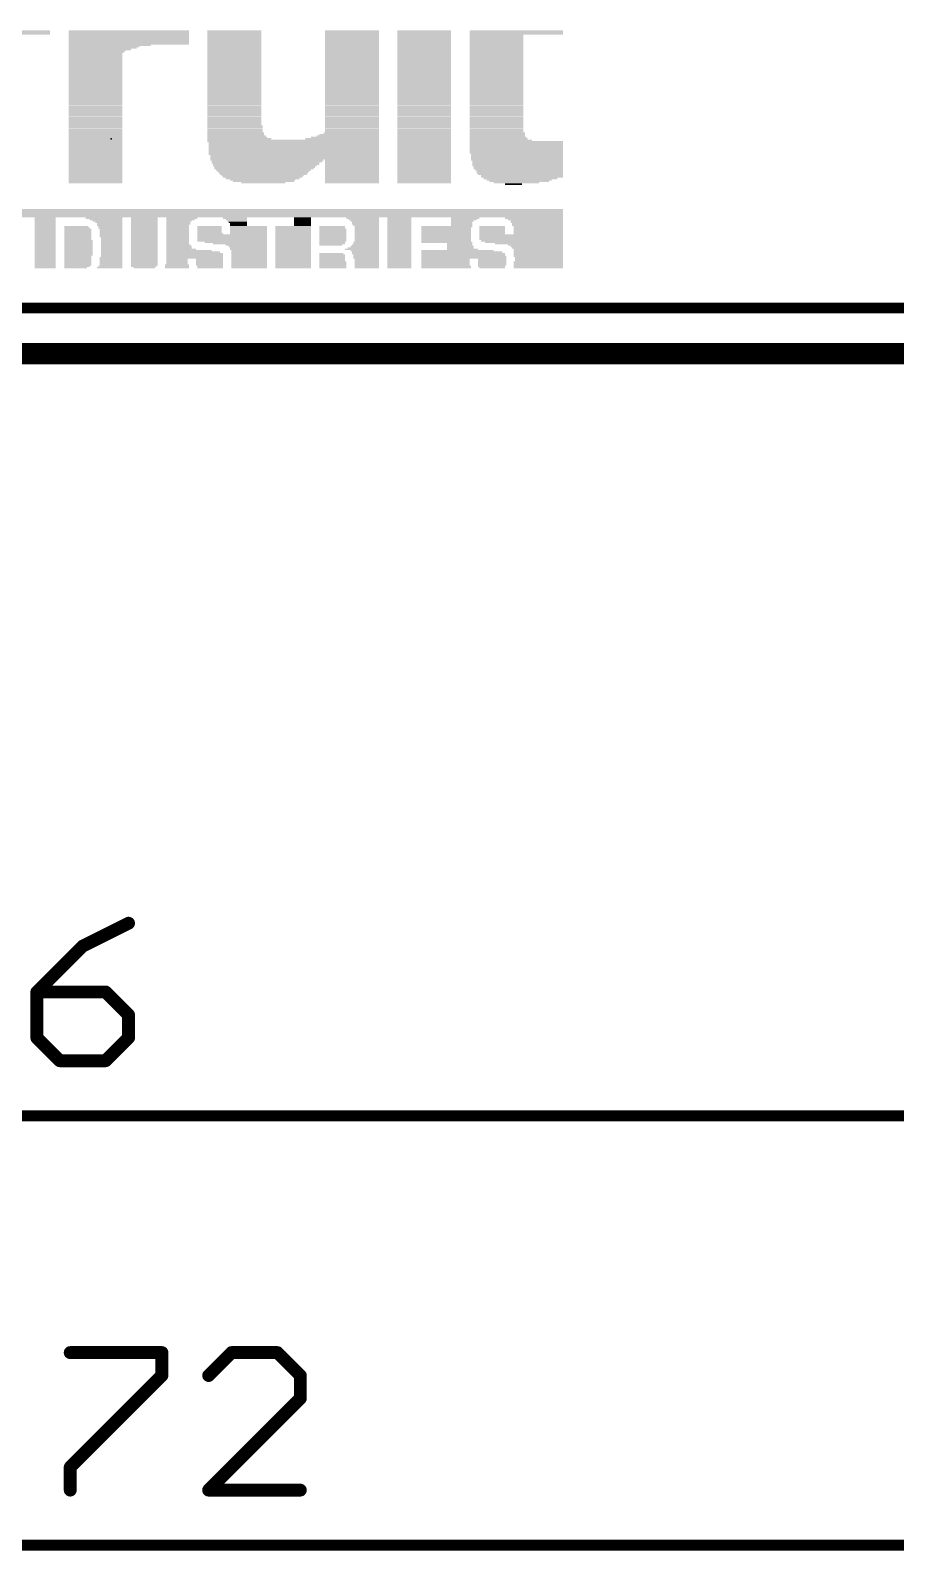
# Model space of a CAD drawing. Extents: x -7.9 to 68.7, y -16.1 to 75.4.
# Drawn here: x 27.37 to 37.6, y -14.16 to 3.82 of the extents above; entities that cross this region are included whole.
import ezdxf

# ---------------------------------------------------------------- set-up
doc = ezdxf.new("R2010")
doc.units = 0
for name, color, linetype in [('16', 132, 'CONTINUOUS'), ('20', 53, 'CONTINUOUS'), ('21', 40, 'CONTINUOUS'), ('22', 6, 'CONTINUOUS'), ('24', 53, 'CONTINUOUS'), ('47', 253, 'CONTINUOUS')]:
    doc.layers.add(name, color=color, linetype=linetype)

# ---------------------------------------------------------------- blocks, each defined once
blk = doc.blocks.new('RECT')
blk.add_solid([(-0.5, -0.5), (0.5, -0.5), (-0.5, 0.5), (0.5, 0.5)])

msp = doc.modelspace()

# ---------------------------------------------------------------- linework, layer by layer
at = {"layer": '16', "const_width": 0.254}
msp.add_lwpolyline([(-0.127, 0), (56.515, 0)], dxfattribs=at)
at = {"layer": '20'}
msp.add_line((53.515, 0.024), (3.015, 0.024), dxfattribs=at)
at = {"layer": '22', "const_width": 0.127}
msp.add_lwpolyline([(7.021, 0.54), (49.621, 0.54)], dxfattribs=at)
at = {"layer": '24'}
msp.add_point((28.321, 2.54), dxfattribs=at)
at = {"layer": '47'}
for points, const_width in [([(29.972, 0), (68.625, 0)], 0.13), ([(28.5284, -6.7393), (27.9861, -7.0105)], 0.1524), ([(27.9861, -7.0105), (27.4437, -7.5528)], 0.1524), ([(27.4437, -7.5528), (27.4437, -8.0951)], 0.1524), ([(28.2572, -7.5528), (27.4437, -7.5528)], 0.1524), ([(28.5284, -7.824), (28.2572, -7.5528)], 0.1524), ([(28.5284, -8.0951), (28.5284, -7.824)], 0.1524), ([(27.4437, -8.0951), (27.7149, -8.3663)], 0.1524), ([(28.2572, -8.3663), (28.5284, -8.0951)], 0.1524), ([(27.7149, -8.3663), (28.2572, -8.3663)], 0.1524), ([(0.065, -9.017), (49.592, -9.017)], 0.13), ([(27.8386, -11.8193), (28.9233, -11.8193)], 0.1524), ([(28.9233, -11.8193), (28.9233, -12.0905)], 0.1524), ([(29.7469, -11.8193), (29.4757, -12.0905)], 0.1524), ([(30.2892, -11.8193), (29.7469, -11.8193)], 0.1524), ([(30.5604, -12.0905), (30.2892, -11.8193)], 0.1524), ([(28.9233, -12.0905), (27.8386, -13.1751)], 0.1524), ([(30.5604, -12.3616), (30.5604, -12.0905)], 0.1524), ([(29.4757, -13.4463), (30.5604, -12.3616)], 0.1524), ([(27.8386, -13.1751), (27.8386, -13.4463)], 0.1524), ([(30.5604, -13.4463), (29.4757, -13.4463)], 0.1524), ([(0.065, -14.097), (53.656, -14.097)], 0.13)]:
    msp.add_lwpolyline(points, dxfattribs=dict(at, const_width=const_width))
for points, const_width in [([(29.972, 0.0325, 1), (29.972, -0.0325)], 0.065), ([(28.5454, -6.7734, 1), (28.5114, -6.7052)], 0.0762), ([(27.969, -6.9764, 1), (28.0031, -7.0446)], 0.0762), ([(28.013, -7.0374, 1), (27.9591, -6.9835)], 0.0762), ([(27.4818, -7.5528, 1), (27.4056, -7.5528)], 0.0762), ([(27.4437, -7.5147, 1), (27.4437, -7.5909)], 0.0762), ([(27.4168, -7.5259, 1), (27.4707, -7.5797)], 0.0762), ([(28.2842, -7.5259, 1), (28.2303, -7.5797)], 0.0762), ([(28.2572, -7.5909, 1), (28.2572, -7.5147)], 0.0762), ([(28.5665, -7.824, 1), (28.4903, -7.824)], 0.0762), ([(28.5015, -7.8509, 1), (28.5553, -7.797)], 0.0762), ([(27.4707, -8.0682, 1), (27.4168, -8.1221)], 0.0762), ([(27.4056, -8.0951, 1), (27.4818, -8.0951)], 0.0762), ([(28.4903, -8.0951, 1), (28.5665, -8.0951)], 0.0762), ([(28.5553, -8.1221, 1), (28.5015, -8.0682)], 0.0762), ([(27.7149, -8.3282, 1), (27.7149, -8.4044)], 0.0762), ([(27.688, -8.3932, 1), (27.7419, -8.3394)], 0.0762), ([(28.2303, -8.3394, 1), (28.2842, -8.3932)], 0.0762), ([(28.2572, -8.4044, 1), (28.2572, -8.3282)], 0.0762), ([(27.8386, -11.7812, 1), (27.8386, -11.8574)], 0.0762), ([(28.9614, -11.8193, 1), (28.8852, -11.8193)], 0.0762), ([(28.9233, -11.8574, 1), (28.9233, -11.7812)], 0.0762), ([(29.7469, -11.7812, 1), (29.7469, -11.8574)], 0.0762), ([(29.7739, -11.8463, 1), (29.72, -11.7924)], 0.0762), ([(30.3162, -11.7924, 1), (30.2623, -11.8463)], 0.0762), ([(30.2892, -11.8574, 1), (30.2892, -11.7812)], 0.0762), ([(28.9502, -12.1174, 1), (28.8963, -12.0635)], 0.0762), ([(29.4488, -12.0635, 1), (29.5027, -12.1174)], 0.0762), ([(30.5985, -12.0905, 1), (30.5223, -12.0905)], 0.0762), ([(30.5335, -12.1174, 1), (30.5873, -12.0635)], 0.0762), ([(28.8852, -12.0905, 1), (28.9614, -12.0905)], 0.0762), ([(30.5223, -12.3616, 1), (30.5985, -12.3616)], 0.0762), ([(30.5873, -12.3886, 1), (30.5335, -12.3347)], 0.0762), ([(27.8116, -13.1482, 1), (27.8655, -13.2021)], 0.0762), ([(27.8767, -13.1751, 1), (27.8005, -13.1751)], 0.0762), ([(27.8005, -13.4463, 1), (27.8767, -13.4463)], 0.0762), ([(29.4757, -13.4082, 1), (29.4757, -13.4844)], 0.0762), ([(29.4488, -13.4194, 1), (29.5027, -13.4732)], 0.0762), ([(30.5604, -13.4844, 1), (30.5604, -13.4082)], 0.0762)]:
    msp.add_lwpolyline(points, format="xyb", dxfattribs=dict(at, const_width=const_width))

# ---------------------------------------------------------------- block references
at = {"layer": '21'}
for p, xscale, yscale in [((27.0556, 3.8156), 1.0897, 0.0168), ((27.0556, 3.7988), 1.0897, 0.0168), ((27.0556, 3.7821), 1.0897, 0.0167), ((28.5308, 3.8156), 1.425, 0.0168), ((28.5308, 3.7988), 1.425, 0.0168), ((28.5308, 3.7821), 1.425, 0.0167), ((29.7797, 3.8156), 0.637, 0.0168), ((29.7797, 3.7988), 0.637, 0.0168), ((29.7797, 3.7821), 0.637, 0.0167), ((31.1712, 3.8156), 0.6371, 0.0168), ((31.1712, 3.7988), 0.6371, 0.0168), ((31.1712, 3.7821), 0.6371, 0.0167), ((32.0261, 3.8156), 0.637, 0.0168), ((32.0261, 3.7988), 0.637, 0.0168), ((32.0261, 3.7821), 0.637, 0.0167), ((33.1157, 3.8156), 1.1065, 0.0168), ((33.1157, 3.7988), 1.1065, 0.0168), ((33.1157, 3.7821), 1.1065, 0.0167), ((28.5308, 3.7653), 1.425, 0.0168), ((28.5308, 3.7486), 1.425, 0.0167), ((28.5308, 3.7318), 1.425, 0.0168), ((28.5308, 3.715), 1.425, 0.0168), ((28.5308, 3.6983), 1.425, 0.0167), ((28.5308, 3.6815), 1.425, 0.0168), ((28.5308, 3.6647), 1.425, 0.0168), ((28.2374, 3.6312), 0.8382, 0.0168), ((28.3045, 3.648), 0.9723, 0.0167), ((28.2207, 3.6144), 0.8047, 0.0168), ((28.1872, 3.5977), 0.7377, 0.0167), ((29.7797, 3.7653), 0.637, 0.0168), ((29.7797, 3.7486), 0.637, 0.0167), ((29.7797, 3.7318), 0.637, 0.0168), ((29.7797, 3.715), 0.637, 0.0168), ((29.7797, 3.6983), 0.637, 0.0167), ((29.7797, 3.6815), 0.637, 0.0168), ((29.7797, 3.6647), 0.637, 0.0168), ((29.7797, 3.648), 0.637, 0.0167), ((29.7797, 3.6312), 0.637, 0.0168), ((29.7797, 3.6144), 0.637, 0.0168), ((29.7797, 3.5977), 0.637, 0.0167), ((31.1712, 3.7653), 0.6371, 0.0168), ((31.1712, 3.7486), 0.6371, 0.0167), ((31.1712, 3.7318), 0.6371, 0.0168), ((31.1712, 3.715), 0.6371, 0.0168), ((31.1712, 3.6983), 0.6371, 0.0167), ((31.1712, 3.6815), 0.6371, 0.0168), ((31.1712, 3.6647), 0.6371, 0.0168), ((31.1712, 3.648), 0.6371, 0.0167), ((31.1712, 3.6312), 0.6371, 0.0168), ((31.1712, 3.6144), 0.6371, 0.0168), ((31.1712, 3.5977), 0.6371, 0.0167), ((32.0261, 3.7653), 0.637, 0.0168), ((32.0261, 3.7486), 0.637, 0.0167), ((32.0261, 3.7318), 0.637, 0.0168), ((32.0261, 3.715), 0.637, 0.0168), ((32.0261, 3.6983), 0.637, 0.0167), ((32.0261, 3.6815), 0.637, 0.0168), ((32.0261, 3.6647), 0.637, 0.0168), ((32.0261, 3.648), 0.637, 0.0167), ((32.0261, 3.6312), 0.637, 0.0168), ((32.0261, 3.6144), 0.637, 0.0168), ((32.0261, 3.5977), 0.637, 0.0167), ((32.8811, 3.7653), 0.6371, 0.0168), ((32.8811, 3.7486), 0.6371, 0.0167), ((32.8811, 3.7318), 0.6371, 0.0168), ((32.8811, 3.715), 0.6371, 0.0168), ((32.8811, 3.6983), 0.6371, 0.0167), ((32.8811, 3.6815), 0.6371, 0.0168), ((32.8811, 3.6647), 0.6371, 0.0168), ((32.8811, 3.648), 0.6371, 0.0167), ((32.8811, 3.6312), 0.6371, 0.0168), ((32.8811, 3.6144), 0.6371, 0.0168), ((32.8811, 3.5977), 0.6371, 0.0167), ((28.1536, 3.5809), 0.6706, 0.0168), ((28.1452, 3.5641), 0.6538, 0.0168), ((28.1369, 3.5474), 0.6371, 0.0167), ((28.1369, 3.5306), 0.6371, 0.0168), ((28.1369, 3.5139), 0.6371, 0.0167), ((28.1369, 3.4971), 0.6371, 0.0168), ((28.1369, 3.4803), 0.6371, 0.0168), ((28.1369, 3.4636), 0.6371, 0.0167), ((28.1369, 3.4468), 0.6371, 0.0168), ((28.1369, 3.43), 0.6371, 0.0168), ((28.1369, 3.4133), 0.6371, 0.0167), ((29.7797, 3.5809), 0.637, 0.0168), ((29.7797, 3.5641), 0.637, 0.0168), ((29.7797, 3.5474), 0.637, 0.0167), ((29.7797, 3.5306), 0.637, 0.0168), ((29.7797, 3.5139), 0.637, 0.0167), ((29.7797, 3.4971), 0.637, 0.0168), ((29.7797, 3.4803), 0.637, 0.0168), ((29.7797, 3.4636), 0.637, 0.0167), ((29.7797, 3.4468), 0.637, 0.0168), ((29.7797, 3.43), 0.637, 0.0168), ((29.7797, 3.4133), 0.637, 0.0167), ((31.1712, 3.5809), 0.6371, 0.0168), ((31.1712, 3.5641), 0.6371, 0.0168), ((31.1712, 3.5474), 0.6371, 0.0167), ((31.1712, 3.5306), 0.6371, 0.0168), ((31.1712, 3.5139), 0.6371, 0.0167), ((31.1712, 3.4971), 0.6371, 0.0168), ((31.1712, 3.4803), 0.6371, 0.0168), ((31.1712, 3.4636), 0.6371, 0.0167), ((31.1712, 3.4468), 0.6371, 0.0168), ((31.1712, 3.43), 0.6371, 0.0168), ((31.1712, 3.4133), 0.6371, 0.0167), ((32.0261, 3.5809), 0.637, 0.0168), ((32.0261, 3.5641), 0.637, 0.0168), ((32.0261, 3.5474), 0.637, 0.0167), ((32.0261, 3.5306), 0.637, 0.0168), ((32.0261, 3.5139), 0.637, 0.0167), ((32.0261, 3.4971), 0.637, 0.0168), ((32.0261, 3.4803), 0.637, 0.0168), ((32.0261, 3.4636), 0.637, 0.0167), ((32.0261, 3.4468), 0.637, 0.0168), ((32.0261, 3.43), 0.637, 0.0168), ((32.0261, 3.4133), 0.637, 0.0167), ((32.8811, 3.5809), 0.6371, 0.0168), ((32.8811, 3.5641), 0.6371, 0.0168), ((32.8811, 3.5474), 0.6371, 0.0167), ((32.8811, 3.5306), 0.6371, 0.0168), ((32.8811, 3.5139), 0.6371, 0.0167), ((32.8811, 3.4971), 0.6371, 0.0168), ((32.8811, 3.4803), 0.6371, 0.0168), ((32.8811, 3.4636), 0.6371, 0.0167), ((32.8811, 3.4468), 0.6371, 0.0168), ((32.8811, 3.43), 0.6371, 0.0168), ((32.8811, 3.4133), 0.6371, 0.0167), ((28.1369, 3.3965), 0.6371, 0.0168), ((28.1369, 3.3797), 0.6371, 0.0168), ((28.1369, 3.363), 0.6371, 0.0167), ((28.1369, 3.3462), 0.6371, 0.0168), ((28.1369, 3.3295), 0.6371, 0.0167), ((28.1369, 3.3127), 0.6371, 0.0168), ((28.1369, 3.2959), 0.6371, 0.0168), ((28.1369, 3.2792), 0.6371, 0.0167), ((28.1369, 3.2624), 0.6371, 0.0168), ((28.1369, 3.2456), 0.6371, 0.0168), ((29.7797, 3.3965), 0.637, 0.0168), ((29.7797, 3.3797), 0.637, 0.0168), ((29.7797, 3.363), 0.637, 0.0167), ((29.7797, 3.3462), 0.637, 0.0168), ((29.7797, 3.3295), 0.637, 0.0167), ((29.7797, 3.3127), 0.637, 0.0168), ((29.7797, 3.2959), 0.637, 0.0168), ((29.7797, 3.2792), 0.637, 0.0167), ((29.7797, 3.2624), 0.637, 0.0168), ((29.7797, 3.2456), 0.637, 0.0168), ((31.1712, 3.3965), 0.6371, 0.0168), ((31.1712, 3.3797), 0.6371, 0.0168), ((31.1712, 3.363), 0.6371, 0.0167), ((31.1712, 3.3462), 0.6371, 0.0168), ((31.1712, 3.3295), 0.6371, 0.0167), ((31.1712, 3.3127), 0.6371, 0.0168), ((31.1712, 3.2959), 0.6371, 0.0168), ((31.1712, 3.2792), 0.6371, 0.0167), ((31.1712, 3.2624), 0.6371, 0.0168), ((31.1712, 3.2456), 0.6371, 0.0168), ((32.0261, 3.3965), 0.637, 0.0168), ((32.0261, 3.3797), 0.637, 0.0168), ((32.0261, 3.363), 0.637, 0.0167), ((32.0261, 3.3462), 0.637, 0.0168), ((32.0261, 3.3295), 0.637, 0.0167), ((32.0261, 3.3127), 0.637, 0.0168), ((32.0261, 3.2959), 0.637, 0.0168), ((32.0261, 3.2792), 0.637, 0.0167), ((32.0261, 3.2624), 0.637, 0.0168), ((32.0261, 3.2456), 0.637, 0.0168), ((32.8811, 3.3965), 0.6371, 0.0168), ((32.8811, 3.3797), 0.6371, 0.0168), ((32.8811, 3.363), 0.6371, 0.0167), ((32.8811, 3.3462), 0.6371, 0.0168), ((32.8811, 3.3295), 0.6371, 0.0167), ((32.8811, 3.3127), 0.6371, 0.0168), ((32.8811, 3.2959), 0.6371, 0.0168), ((32.8811, 3.2792), 0.6371, 0.0167), ((32.8811, 3.2624), 0.6371, 0.0168), ((32.8811, 3.2456), 0.6371, 0.0168), ((28.1369, 3.2288), 0.6371, 0.0167), ((28.1369, 3.2121), 0.6371, 0.0168), ((28.1369, 3.1953), 0.6371, 0.0168), ((28.1369, 3.1785), 0.6371, 0.0167), ((28.1369, 3.1618), 0.6371, 0.0168), ((28.1369, 3.145), 0.6371, 0.0168), ((28.1369, 3.1282), 0.6371, 0.0167), ((28.1369, 3.1115), 0.6371, 0.0168), ((28.1369, 3.0948), 0.6371, 0.0167), ((28.1369, 3.078), 0.6371, 0.0168), ((28.1369, 3.0612), 0.6371, 0.0168), ((29.7797, 3.2288), 0.637, 0.0167), ((29.7797, 3.2121), 0.637, 0.0168), ((29.7797, 3.1953), 0.637, 0.0168), ((29.7797, 3.1785), 0.637, 0.0167), ((29.7797, 3.1618), 0.637, 0.0168), ((29.7797, 3.145), 0.637, 0.0168), ((29.7797, 3.1282), 0.637, 0.0167), ((29.7797, 3.1115), 0.637, 0.0168), ((29.7797, 3.0948), 0.637, 0.0167), ((29.7797, 3.078), 0.637, 0.0168), ((29.7797, 3.0612), 0.637, 0.0168), ((31.1712, 3.2288), 0.6371, 0.0167), ((31.1712, 3.2121), 0.6371, 0.0168), ((31.1712, 3.1953), 0.6371, 0.0168), ((31.1712, 3.1785), 0.6371, 0.0167), ((31.1712, 3.1618), 0.6371, 0.0168), ((31.1712, 3.145), 0.6371, 0.0168), ((31.1712, 3.1282), 0.6371, 0.0167), ((31.1712, 3.1115), 0.6371, 0.0168), ((31.1712, 3.0948), 0.6371, 0.0167), ((31.1712, 3.078), 0.6371, 0.0168), ((31.1712, 3.0612), 0.6371, 0.0168), ((32.0261, 3.2288), 0.637, 0.0167), ((32.0261, 3.2121), 0.637, 0.0168), ((32.0261, 3.1953), 0.637, 0.0168), ((32.0261, 3.1785), 0.637, 0.0167), ((32.0261, 3.1618), 0.637, 0.0168), ((32.0261, 3.145), 0.637, 0.0168), ((32.0261, 3.1282), 0.637, 0.0167), ((32.0261, 3.1115), 0.637, 0.0168), ((32.0261, 3.0948), 0.637, 0.0167), ((32.0261, 3.078), 0.637, 0.0168), ((32.0261, 3.0612), 0.637, 0.0168), ((32.8811, 3.2288), 0.6371, 0.0167), ((32.8811, 3.2121), 0.6371, 0.0168), ((32.8811, 3.1953), 0.6371, 0.0168), ((32.8811, 3.1785), 0.6371, 0.0167), ((32.8811, 3.1618), 0.6371, 0.0168), ((32.8811, 3.145), 0.6371, 0.0168), ((32.8811, 3.1282), 0.6371, 0.0167), ((32.8811, 3.1115), 0.6371, 0.0168), ((32.8811, 3.0948), 0.6371, 0.0167), ((32.8811, 3.078), 0.6371, 0.0168), ((32.8811, 3.0612), 0.6371, 0.0168), ((28.1369, 3.0445), 0.6371, 0.0167), ((28.1369, 3.0277), 0.6371, 0.0168), ((28.1369, 3.0109), 0.6371, 0.0168), ((28.1369, 2.9942), 0.6371, 0.0167), ((28.1369, 2.9774), 0.6371, 0.0168), ((28.1369, 2.9606), 0.6371, 0.0168), ((28.1369, 2.9439), 0.6371, 0.0167), ((28.1369, 2.9271), 0.6371, 0.0168), ((28.1369, 2.9104), 0.6371, 0.0167), ((28.1369, 2.8936), 0.6371, 0.0168), ((28.1369, 2.8768), 0.6371, 0.0168), ((29.7797, 3.0445), 0.637, 0.0167), ((29.7797, 3.0277), 0.637, 0.0168), ((29.7797, 3.0109), 0.637, 0.0168), ((29.7797, 2.9942), 0.637, 0.0167), ((29.7797, 2.9774), 0.637, 0.0168), ((29.7797, 2.9606), 0.637, 0.0168), ((29.7797, 2.9439), 0.637, 0.0167), ((29.7797, 2.9271), 0.637, 0.0168), ((29.7797, 2.9104), 0.637, 0.0167), ((29.7797, 2.8936), 0.637, 0.0168), ((29.7797, 2.8768), 0.637, 0.0168), ((31.1712, 3.0445), 0.6371, 0.0167), ((31.1712, 3.0277), 0.6371, 0.0168), ((31.1712, 3.0109), 0.6371, 0.0168), ((31.1712, 2.9942), 0.6371, 0.0167), ((31.1712, 2.9774), 0.6371, 0.0168), ((31.1712, 2.9606), 0.6371, 0.0168), ((31.1712, 2.9439), 0.6371, 0.0167), ((31.1712, 2.9271), 0.6371, 0.0168), ((31.1712, 2.9104), 0.6371, 0.0167), ((31.1712, 2.8936), 0.6371, 0.0168), ((31.1712, 2.8768), 0.6371, 0.0168), ((32.0261, 3.0445), 0.637, 0.0167), ((32.0261, 3.0277), 0.637, 0.0168), ((32.0261, 3.0109), 0.637, 0.0168), ((32.0261, 2.9942), 0.637, 0.0167), ((32.0261, 2.9774), 0.637, 0.0168), ((32.0261, 2.9606), 0.637, 0.0168), ((32.0261, 2.9439), 0.637, 0.0167), ((32.0261, 2.9271), 0.637, 0.0168), ((32.0261, 2.9104), 0.637, 0.0167), ((32.0261, 2.8936), 0.637, 0.0168), ((32.0261, 2.8768), 0.637, 0.0168), ((32.8811, 3.0445), 0.6371, 0.0167), ((32.8811, 3.0277), 0.6371, 0.0168), ((32.8811, 3.0109), 0.6371, 0.0168), ((32.8811, 2.9942), 0.6371, 0.0167), ((32.8811, 2.9774), 0.6371, 0.0168), ((32.8811, 2.9606), 0.6371, 0.0168), ((32.8811, 2.9439), 0.6371, 0.0167), ((32.8811, 2.9271), 0.6371, 0.0168), ((32.8811, 2.9104), 0.6371, 0.0167), ((32.8811, 2.8936), 0.6371, 0.0168), ((32.8811, 2.8768), 0.6371, 0.0168), ((28.1369, 2.8601), 0.6371, 0.0167), ((28.1369, 2.8433), 0.6371, 0.0168), ((28.1369, 2.8265), 0.6371, 0.0168), ((28.1369, 2.8098), 0.6371, 0.0167), ((28.1369, 2.793), 0.6371, 0.0168), ((28.1369, 2.7762), 0.6371, 0.0168), ((28.1369, 2.7595), 0.6371, 0.0167), ((28.1369, 2.7427), 0.6371, 0.0168), ((28.1369, 2.7259), 0.6371, 0.0168), ((28.1369, 2.7092), 0.6371, 0.0167), ((28.1369, 2.6924), 0.6371, 0.0168), ((29.7797, 2.8601), 0.637, 0.0167), ((29.7797, 2.8433), 0.637, 0.0168), ((29.7797, 2.8265), 0.637, 0.0168), ((29.7797, 2.8098), 0.637, 0.0167), ((29.7797, 2.793), 0.637, 0.0168), ((29.7797, 2.7762), 0.637, 0.0168), ((29.7797, 2.7595), 0.637, 0.0167), ((29.7797, 2.7427), 0.637, 0.0168), ((29.7797, 2.7259), 0.637, 0.0168), ((29.7797, 2.7092), 0.637, 0.0167), ((29.7881, 2.6924), 0.6538, 0.0168), ((31.1712, 2.8601), 0.6371, 0.0167), ((31.1712, 2.8433), 0.6371, 0.0168), ((31.1712, 2.8265), 0.6371, 0.0168), ((31.1712, 2.8098), 0.6371, 0.0167), ((31.1712, 2.793), 0.6371, 0.0168), ((31.1712, 2.7762), 0.6371, 0.0168), ((31.1712, 2.7595), 0.6371, 0.0167), ((31.1712, 2.7427), 0.6371, 0.0168), ((31.1712, 2.7259), 0.6371, 0.0168), ((31.1712, 2.7092), 0.6371, 0.0167), ((31.1712, 2.6924), 0.6371, 0.0168), ((32.0261, 2.8601), 0.637, 0.0167), ((32.0261, 2.8433), 0.637, 0.0168), ((32.0261, 2.8265), 0.637, 0.0168), ((32.0261, 2.8098), 0.637, 0.0167), ((32.0261, 2.793), 0.637, 0.0168), ((32.0261, 2.7762), 0.637, 0.0168), ((32.0261, 2.7595), 0.637, 0.0167), ((32.0261, 2.7427), 0.637, 0.0168), ((32.0261, 2.7259), 0.637, 0.0168), ((32.0261, 2.7092), 0.637, 0.0167), ((32.0261, 2.6924), 0.637, 0.0168), ((32.8811, 2.8601), 0.6371, 0.0167), ((32.8811, 2.8433), 0.6371, 0.0168), ((32.8811, 2.8265), 0.6371, 0.0168), ((32.8811, 2.8098), 0.6371, 0.0167), ((32.8811, 2.793), 0.6371, 0.0168), ((32.8811, 2.7762), 0.6371, 0.0168), ((32.8811, 2.7595), 0.6371, 0.0167), ((32.8811, 2.7427), 0.6371, 0.0168), ((32.8811, 2.7259), 0.6371, 0.0168), ((32.8811, 2.7092), 0.6371, 0.0167), ((32.8811, 2.6924), 0.6371, 0.0168), ((28.1369, 2.6757), 0.6371, 0.0167), ((28.1369, 2.6589), 0.6371, 0.0168), ((28.1369, 2.6421), 0.6371, 0.0168), ((28.1369, 2.6254), 0.6371, 0.0167), ((28.1369, 2.6086), 0.6371, 0.0168), ((28.1369, 2.5918), 0.6371, 0.0168), ((28.1369, 2.5751), 0.6371, 0.0167), ((28.1369, 2.5583), 0.6371, 0.0168), ((28.1369, 2.5415), 0.6371, 0.0168), ((28.1369, 2.5248), 0.6371, 0.0167), ((29.7881, 2.6757), 0.6538, 0.0167), ((29.7881, 2.6589), 0.6538, 0.0168), ((29.7881, 2.6421), 0.6538, 0.0168), ((29.7881, 2.6254), 0.6538, 0.0167), ((29.7965, 2.6086), 0.6706, 0.0168), ((29.7965, 2.5918), 0.6706, 0.0168), ((29.8049, 2.5751), 0.6873, 0.0167), ((29.8384, 2.5415), 0.7544, 0.0168), ((30.4755, 2.5248), 2.0285, 0.0167), ((29.8133, 2.5583), 0.7041, 0.0168), ((31.0538, 2.5415), 0.8718, 0.0168), ((31.0874, 2.5583), 0.8047, 0.0168), ((31.1209, 2.5751), 0.7377, 0.0167), ((31.1377, 2.5918), 0.7041, 0.0168), ((31.1628, 2.6086), 0.6538, 0.0168), ((31.1712, 2.6757), 0.6371, 0.0167), ((31.1712, 2.6589), 0.6371, 0.0168), ((31.1712, 2.6421), 0.6371, 0.0168), ((31.1712, 2.6254), 0.6371, 0.0167), ((32.0261, 2.6757), 0.637, 0.0167), ((32.0261, 2.6589), 0.637, 0.0168), ((32.0261, 2.6421), 0.637, 0.0168), ((32.0261, 2.6254), 0.637, 0.0167), ((32.0261, 2.6086), 0.637, 0.0168), ((32.0261, 2.5918), 0.637, 0.0168), ((32.0261, 2.5751), 0.637, 0.0167), ((32.0261, 2.5583), 0.637, 0.0168), ((32.0261, 2.5415), 0.637, 0.0168), ((32.0261, 2.5248), 0.637, 0.0167), ((32.8894, 2.6086), 0.6538, 0.0168), ((32.8894, 2.5918), 0.6538, 0.0168), ((32.8894, 2.5751), 0.6538, 0.0167), ((32.8978, 2.5583), 0.6706, 0.0168), ((32.9062, 2.5415), 0.6874, 0.0168), ((32.9314, 2.5248), 0.7377, 0.0167), ((32.8811, 2.6757), 0.6371, 0.0167), ((32.8811, 2.6589), 0.6371, 0.0168), ((32.8811, 2.6421), 0.6371, 0.0168), ((32.8811, 2.6254), 0.6371, 0.0167), ((28.1369, 2.508), 0.6371, 0.0168), ((28.1369, 2.4912), 0.6371, 0.0167), ((28.1369, 2.4745), 0.6371, 0.0168), ((28.1369, 2.4577), 0.6371, 0.0168), ((28.1369, 2.4409), 0.6371, 0.0167), ((28.1369, 2.4242), 0.6371, 0.0168), ((28.1369, 2.4074), 0.6371, 0.0168), ((28.1369, 2.3906), 0.6371, 0.0167), ((28.1369, 2.3739), 0.6371, 0.0168), ((28.1369, 2.3571), 0.6371, 0.0168), ((28.1369, 2.3403), 0.6371, 0.0167), ((30.4755, 2.508), 2.0285, 0.0168), ((30.4839, 2.4912), 2.0117, 0.0167), ((30.4839, 2.4745), 2.0117, 0.0168), ((30.4839, 2.4577), 2.0117, 0.0168), ((30.4839, 2.4409), 2.0117, 0.0167), ((30.4839, 2.4242), 2.0117, 0.0168), ((30.4839, 2.4074), 2.0117, 0.0168), ((30.4839, 2.3906), 2.0117, 0.0167), ((30.4839, 2.3739), 2.0117, 0.0168), ((30.4839, 2.3571), 2.0117, 0.0168), ((30.4922, 2.3403), 1.995, 0.0167), ((32.0261, 2.508), 0.637, 0.0168), ((32.0261, 2.4912), 0.637, 0.0167), ((32.0261, 2.4745), 0.637, 0.0168), ((32.0261, 2.4577), 0.637, 0.0168), ((32.0261, 2.4409), 0.637, 0.0167), ((32.0261, 2.4242), 0.637, 0.0168), ((32.0261, 2.4074), 0.637, 0.0168), ((32.0261, 2.3906), 0.637, 0.0167), ((32.0261, 2.3739), 0.637, 0.0168), ((32.0261, 2.3571), 0.637, 0.0168), ((32.0261, 2.3403), 0.637, 0.0167), ((33.1157, 2.508), 1.1065, 0.0168), ((33.1157, 2.4912), 1.1065, 0.0167), ((33.1157, 2.4745), 1.1065, 0.0168), ((33.1157, 2.4577), 1.1065, 0.0168), ((33.1157, 2.4409), 1.1065, 0.0167), ((33.1157, 2.4242), 1.1065, 0.0168), ((33.1157, 2.4074), 1.1065, 0.0168), ((33.1157, 2.3906), 1.1065, 0.0167), ((33.1157, 2.3739), 1.1065, 0.0168), ((33.1242, 2.3571), 1.0897, 0.0168), ((33.1242, 2.3403), 1.0897, 0.0167), ((28.1369, 2.3236), 0.6371, 0.0168), ((28.1369, 2.3068), 0.6371, 0.0168), ((28.1369, 2.29), 0.6371, 0.0167), ((28.1369, 2.2733), 0.6371, 0.0168), ((28.1369, 2.2566), 0.6371, 0.0167), ((28.1369, 2.2398), 0.6371, 0.0168), ((28.1369, 2.223), 0.6371, 0.0168), ((28.1369, 2.2063), 0.6371, 0.0167), ((28.1369, 2.1895), 0.6371, 0.0168), ((28.1369, 2.1727), 0.6371, 0.0168), ((28.1369, 2.156), 0.6371, 0.0167), ((30.4922, 2.3236), 1.995, 0.0168), ((30.4922, 2.3068), 1.995, 0.0168), ((30.1653, 2.29), 1.3412, 0.0167), ((30.1653, 2.2733), 1.3076, 0.0168), ((30.1486, 2.2566), 1.2741, 0.0167), ((30.157, 2.2398), 1.2573, 0.0168), ((30.1402, 2.223), 1.2237, 0.0168), ((30.1402, 2.2063), 1.1903, 0.0167), ((30.1318, 2.1895), 1.1735, 0.0168), ((30.1234, 2.1727), 1.1232, 0.0168), ((30.1234, 2.156), 1.0896, 0.0167), ((31.1712, 2.29), 0.6371, 0.0167), ((31.1712, 2.2733), 0.6371, 0.0168), ((31.1712, 2.2566), 0.6371, 0.0167), ((31.1712, 2.2398), 0.6371, 0.0168), ((31.1712, 2.223), 0.6371, 0.0168), ((31.1712, 2.2063), 0.6371, 0.0167), ((31.1712, 2.1895), 0.6371, 0.0168), ((31.1712, 2.1727), 0.6371, 0.0168), ((31.1712, 2.156), 0.6371, 0.0167), ((32.0261, 2.3236), 0.637, 0.0168), ((32.0261, 2.3068), 0.637, 0.0168), ((32.0261, 2.29), 0.637, 0.0167), ((32.0261, 2.2733), 0.637, 0.0168), ((32.0261, 2.2566), 0.637, 0.0167), ((32.0261, 2.2398), 0.637, 0.0168), ((32.0261, 2.223), 0.637, 0.0168), ((32.0261, 2.2063), 0.637, 0.0167), ((32.0261, 2.1895), 0.637, 0.0168), ((32.0261, 2.1727), 0.637, 0.0168), ((32.0261, 2.156), 0.637, 0.0167), ((33.1242, 2.3236), 1.0897, 0.0168), ((33.1242, 2.3068), 1.0897, 0.0168), ((33.1242, 2.29), 1.0897, 0.0167), ((33.1326, 2.2733), 1.0729, 0.0168), ((33.1326, 2.2566), 1.0729, 0.0167), ((33.1326, 2.2398), 1.0729, 0.0168), ((33.1326, 2.223), 1.0729, 0.0168), ((33.1409, 2.2063), 1.0562, 0.0167), ((33.1409, 2.1895), 1.0562, 0.0168), ((33.1493, 2.1727), 1.0394, 0.0168), ((33.1577, 2.156), 1.0226, 0.0167), ((28.1369, 2.1392), 0.6371, 0.0168), ((28.1369, 2.1224), 0.6371, 0.0168), ((28.1369, 2.1057), 0.6371, 0.0167), ((28.1369, 2.0889), 0.6371, 0.0168), ((28.1369, 2.0722), 0.6371, 0.0167), ((28.1369, 2.0554), 0.6371, 0.0168), ((28.1369, 2.0386), 0.6371, 0.0168), ((28.1369, 2.0219), 0.6371, 0.0167), ((30.1234, 2.1392), 1.0562, 0.0168), ((30.1234, 2.1224), 1.0226, 0.0168), ((30.115, 2.1057), 0.9724, 0.0167), ((30.115, 2.0889), 0.9388, 0.0168), ((30.115, 2.0722), 0.8718, 0.0167), ((30.115, 2.0554), 0.7712, 0.0168), ((30.1234, 2.0386), 0.7208, 0.0168), ((30.1234, 2.0219), 0.5197, 0.0167), ((31.1712, 2.1392), 0.6371, 0.0168), ((31.1712, 2.1224), 0.6371, 0.0168), ((31.1712, 2.1057), 0.6371, 0.0167), ((31.1712, 2.0889), 0.6371, 0.0168), ((31.1712, 2.0722), 0.6371, 0.0167), ((31.1712, 2.0554), 0.6371, 0.0168), ((31.1712, 2.0386), 0.6371, 0.0168), ((31.1712, 2.0219), 0.6371, 0.0167), ((32.0261, 2.1392), 0.637, 0.0168), ((32.0261, 2.1224), 0.637, 0.0168), ((32.0261, 2.1057), 0.637, 0.0167), ((32.0261, 2.0889), 0.637, 0.0168), ((32.0261, 2.0722), 0.637, 0.0167), ((32.0261, 2.0554), 0.637, 0.0168), ((32.0261, 2.0386), 0.637, 0.0168), ((32.0261, 2.0219), 0.637, 0.0167), ((33.1577, 2.1392), 1.0226, 0.0168), ((33.166, 2.1224), 1.0059, 0.0168), ((33.1829, 2.1057), 0.9723, 0.0167), ((33.1829, 2.0889), 0.9723, 0.0168), ((33.166, 2.0722), 0.8717, 0.0167), ((33.1493, 2.0554), 0.7712, 0.0168), ((33.1493, 2.0386), 0.7041, 0.0168), ((33.1157, 2.0219), 0.5365, 0.0167), ((33.0822, 2.0051), 0.2012, 0.0168), ((26.67, 1.7033), 13.998, 0.0168), ((26.67, 1.6865), 13.998, 0.0167), ((26.67, 1.6698), 13.998, 0.0168), ((26.67, 1.6531), 13.998, 0.0167), ((26.67, 1.6363), 13.998, 0.0168), ((26.67, 1.6195), 13.998, 0.0168), ((27.5418, 1.6028), 0.2515, 0.0167), ((27.5418, 1.586), 0.2515, 0.0168), ((27.5418, 1.5692), 0.2515, 0.0168), ((27.5418, 1.5525), 0.2515, 0.0167), ((27.5418, 1.5357), 0.2515, 0.0168), ((27.5418, 1.5189), 0.2515, 0.0168), ((27.5418, 1.5022), 0.2515, 0.0167), ((27.5418, 1.4854), 0.2515, 0.0168), ((27.5418, 1.4686), 0.2515, 0.0168), ((27.5418, 1.4519), 0.2515, 0.0167), ((27.5418, 1.4351), 0.2515, 0.0168), ((27.9105, 1.5022), 0.285, 0.0167), ((27.9189, 1.4854), 0.3018, 0.0168), ((27.9273, 1.4686), 0.3186, 0.0168), ((27.9273, 1.4519), 0.3186, 0.0167), ((27.9273, 1.4351), 0.3186, 0.0168), ((28.2375, 1.6028), 0.4359, 0.0167), ((28.2626, 1.586), 0.3856, 0.0168), ((28.2794, 1.5692), 0.3521, 0.0168), ((28.2962, 1.5525), 0.3185, 0.0167), ((28.3045, 1.5357), 0.3018, 0.0168), ((28.3045, 1.5189), 0.3018, 0.0168), ((28.3129, 1.5022), 0.285, 0.0167), ((28.3129, 1.4854), 0.285, 0.0168), ((28.3213, 1.4686), 0.2683, 0.0168), ((28.3213, 1.4519), 0.2683, 0.0167), ((28.3213, 1.4351), 0.2683, 0.0168), ((28.7153, 1.6028), 0.3185, 0.0167), ((28.7153, 1.586), 0.3185, 0.0168), ((28.7153, 1.5692), 0.3185, 0.0168), ((28.7153, 1.5525), 0.3185, 0.0167), ((28.7153, 1.5357), 0.3185, 0.0168), ((28.7153, 1.5189), 0.3185, 0.0168), ((28.7153, 1.5022), 0.3185, 0.0167), ((28.7153, 1.4854), 0.3185, 0.0168), ((28.7153, 1.4686), 0.3185, 0.0168), ((28.7153, 1.4519), 0.3185, 0.0167), ((28.7153, 1.4351), 0.3185, 0.0168), ((29.1595, 1.6028), 0.3688, 0.0167), ((29.1427, 1.586), 0.3352, 0.0168), ((29.1176, 1.5525), 0.2849, 0.0167), ((29.1176, 1.5357), 0.2849, 0.0168), ((29.1092, 1.5189), 0.2682, 0.0168), ((29.1092, 1.5022), 0.2682, 0.0167), ((29.1092, 1.4854), 0.2682, 0.0168), ((29.1092, 1.4686), 0.2682, 0.0168), ((29.1092, 1.4519), 0.2682, 0.0167), ((29.1092, 1.4351), 0.2682, 0.0168), ((29.126, 1.5692), 0.3017, 0.0168), ((29.4864, 1.5022), 0.2849, 0.0167), ((29.4864, 1.4854), 0.2849, 0.0168), ((29.4864, 1.4686), 0.2849, 0.0168), ((29.4864, 1.4519), 0.2849, 0.0167), ((29.4864, 1.4351), 0.2849, 0.0168), ((29.7881, 1.6028), 0.285, 0.0167), ((29.8049, 1.586), 0.2515, 0.0168), ((29.8133, 1.5692), 0.2347, 0.0168), ((29.8217, 1.5525), 0.2179, 0.0167), ((29.83, 1.5357), 0.2012, 0.0168), ((29.83, 1.5189), 0.2012, 0.0168), ((29.9474, 1.5022), 0.4359, 0.0167), ((29.9474, 1.4854), 0.4359, 0.0168), ((29.9474, 1.4686), 0.4359, 0.0168), ((29.9474, 1.4519), 0.4359, 0.0167), ((29.9474, 1.4351), 0.4359, 0.0168), ((30.4755, 1.5022), 0.4191, 0.0167), ((30.4755, 1.4854), 0.4191, 0.0168), ((30.4755, 1.4686), 0.4191, 0.0168), ((30.4755, 1.4519), 0.4191, 0.0167), ((30.4755, 1.4351), 0.4191, 0.0168), ((30.5844, 1.6028), 0.2012, 0.0167), ((30.5844, 1.586), 0.2012, 0.0168), ((30.5844, 1.5692), 0.2012, 0.0168), ((30.5844, 1.5525), 0.2012, 0.0167), ((30.5844, 1.5357), 0.2012, 0.0168), ((30.5844, 1.5189), 0.2012, 0.0168), ((30.9365, 1.5022), 0.3017, 0.0167), ((30.9365, 1.4854), 0.3017, 0.0168), ((30.9449, 1.4686), 0.3185, 0.0168), ((30.9449, 1.4519), 0.3185, 0.0167), ((30.9449, 1.4351), 0.3185, 0.0168), ((31.2969, 1.6028), 0.3856, 0.0167), ((31.3137, 1.586), 0.3521, 0.0168), ((31.3221, 1.5692), 0.3353, 0.0168), ((31.3304, 1.5525), 0.3186, 0.0167), ((31.3304, 1.5357), 0.3186, 0.0168), ((31.3388, 1.5189), 0.3018, 0.0168), ((31.3472, 1.5022), 0.285, 0.0167), ((31.3472, 1.4854), 0.285, 0.0168), ((31.3472, 1.4686), 0.285, 0.0168), ((31.3472, 1.4519), 0.285, 0.0167), ((31.3472, 1.4351), 0.285, 0.0168), ((31.7327, 1.6028), 0.285, 0.0167), ((31.7327, 1.586), 0.285, 0.0168), ((31.7327, 1.5692), 0.285, 0.0168), ((31.7327, 1.5525), 0.285, 0.0167), ((31.7327, 1.5357), 0.285, 0.0168), ((31.7327, 1.5189), 0.285, 0.0168), ((31.7327, 1.5022), 0.285, 0.0167), ((31.7327, 1.4854), 0.285, 0.0168), ((31.7327, 1.4686), 0.285, 0.0168), ((31.7327, 1.4519), 0.285, 0.0167), ((31.7327, 1.4351), 0.285, 0.0168), ((32.2859, 1.4854), 0.5867, 0.0168), ((32.2859, 1.4686), 0.5867, 0.0168), ((32.2859, 1.4519), 0.5867, 0.0167), ((32.2859, 1.4351), 0.5867, 0.0168), ((32.2944, 1.5022), 0.6035, 0.0167), ((32.4955, 1.586), 0.3018, 0.0168), ((32.4787, 1.5692), 0.2682, 0.0168), ((32.5123, 1.6028), 0.3353, 0.0167), ((32.4704, 1.5525), 0.2515, 0.0167), ((32.4704, 1.5357), 0.2515, 0.0168), ((32.4704, 1.5189), 0.2515, 0.0168), ((32.8308, 1.5022), 0.3017, 0.0167), ((32.8308, 1.4854), 0.3017, 0.0168), ((32.8308, 1.4686), 0.3017, 0.0168), ((32.8308, 1.4519), 0.3017, 0.0167), ((32.8308, 1.4351), 0.3017, 0.0168), ((33.3253, 1.6028), 0.6874, 0.0167), ((33.3421, 1.586), 0.6538, 0.0168), ((33.3589, 1.5692), 0.6203, 0.0168), ((33.3589, 1.5525), 0.6203, 0.0167), ((33.3672, 1.5357), 0.6035, 0.0168), ((33.3672, 1.5189), 0.6035, 0.0168), ((33.3756, 1.5022), 0.5868, 0.0167), ((33.3756, 1.4854), 0.5868, 0.0168), ((33.3756, 1.4686), 0.5868, 0.0168), ((33.3756, 1.4519), 0.5868, 0.0167), ((33.3756, 1.4351), 0.5868, 0.0168), ((27.5418, 1.4183), 0.2515, 0.0167), ((27.5418, 1.4016), 0.2515, 0.0168), ((27.5418, 1.3848), 0.2515, 0.0168), ((27.5418, 1.368), 0.2515, 0.0167), ((27.5418, 1.3513), 0.2515, 0.0168), ((27.5418, 1.3345), 0.2515, 0.0168), ((27.5418, 1.3177), 0.2515, 0.0167), ((27.5418, 1.301), 0.2515, 0.0168), ((27.5418, 1.2842), 0.2515, 0.0168), ((27.5418, 1.2674), 0.2515, 0.0167), ((27.5418, 1.2507), 0.2515, 0.0168), ((27.9273, 1.4183), 0.3186, 0.0167), ((27.9273, 1.4016), 0.3186, 0.0168), ((27.9273, 1.3848), 0.3186, 0.0168), ((27.9273, 1.368), 0.3186, 0.0167), ((27.9273, 1.3513), 0.3186, 0.0168), ((27.9357, 1.3345), 0.3353, 0.0168), ((27.9357, 1.3177), 0.3353, 0.0167), ((27.9357, 1.301), 0.3353, 0.0168), ((27.9357, 1.2842), 0.3353, 0.0168), ((27.9357, 1.2674), 0.3353, 0.0167), ((27.9357, 1.2507), 0.3353, 0.0168), ((28.3213, 1.4183), 0.2683, 0.0167), ((28.3213, 1.4016), 0.2683, 0.0168), ((28.3213, 1.3848), 0.2683, 0.0168), ((28.3297, 1.368), 0.2515, 0.0167), ((28.3297, 1.3513), 0.2515, 0.0168), ((28.3297, 1.3345), 0.2515, 0.0168), ((28.3297, 1.3177), 0.2515, 0.0167), ((28.3297, 1.301), 0.2515, 0.0168), ((28.3297, 1.2842), 0.2515, 0.0168), ((28.3297, 1.2674), 0.2515, 0.0167), ((28.3297, 1.2507), 0.2515, 0.0168), ((28.7153, 1.4183), 0.3185, 0.0167), ((28.7153, 1.4016), 0.3185, 0.0168), ((28.7153, 1.3848), 0.3185, 0.0168), ((28.7153, 1.368), 0.3185, 0.0167), ((28.7153, 1.3513), 0.3185, 0.0168), ((28.7153, 1.3345), 0.3185, 0.0168), ((28.7153, 1.3177), 0.3185, 0.0167), ((28.7153, 1.301), 0.3185, 0.0168), ((28.7153, 1.2842), 0.3185, 0.0168), ((28.7153, 1.2674), 0.3185, 0.0167), ((28.7153, 1.2507), 0.3185, 0.0168), ((29.1092, 1.4183), 0.2682, 0.0167), ((29.1092, 1.4016), 0.2682, 0.0168), ((29.1092, 1.3848), 0.2682, 0.0168), ((29.1092, 1.368), 0.2682, 0.0167), ((29.1092, 1.3513), 0.2682, 0.0168), ((29.1092, 1.3345), 0.2682, 0.0168), ((29.1092, 1.3177), 0.2682, 0.0167), ((29.1092, 1.301), 0.2682, 0.0168), ((29.1176, 1.2842), 0.2849, 0.0168), ((29.126, 1.2674), 0.3017, 0.0167), ((29.126, 1.2507), 0.3017, 0.0168), ((29.4947, 1.4183), 0.3017, 0.0167), ((29.7546, 1.4016), 0.8214, 0.0168), ((29.7546, 1.3848), 0.8214, 0.0168), ((29.7546, 1.368), 0.8214, 0.0167), ((29.7546, 1.3513), 0.8214, 0.0168), ((29.7546, 1.3345), 0.8214, 0.0168), ((29.7965, 1.3177), 0.7376, 0.0167), ((29.8468, 1.301), 0.637, 0.0168), ((29.9222, 1.2842), 0.4862, 0.0168), ((29.939, 1.2674), 0.4526, 0.0167), ((29.9474, 1.4183), 0.4359, 0.0167), ((29.9474, 1.2507), 0.4359, 0.0168), ((30.4755, 1.4183), 0.4191, 0.0167), ((30.4755, 1.4016), 0.4191, 0.0168), ((30.4755, 1.3848), 0.4191, 0.0168), ((30.4755, 1.368), 0.4191, 0.0167), ((30.4755, 1.3513), 0.4191, 0.0168), ((30.4755, 1.3345), 0.4191, 0.0168), ((30.4755, 1.3177), 0.4191, 0.0167), ((30.4755, 1.301), 0.4191, 0.0168), ((30.4755, 1.2842), 0.4191, 0.0168), ((30.4755, 1.2674), 0.4191, 0.0167), ((30.4755, 1.2507), 0.4191, 0.0168), ((30.9197, 1.2842), 0.2682, 0.0168), ((30.9449, 1.4183), 0.3185, 0.0167), ((30.9449, 1.4016), 0.3185, 0.0168), ((30.9449, 1.3848), 0.3185, 0.0168), ((30.9449, 1.368), 0.3185, 0.0167), ((30.9449, 1.3513), 0.3185, 0.0168), ((30.9449, 1.3345), 0.3185, 0.0168), ((30.9365, 1.3177), 0.3017, 0.0167), ((30.9365, 1.301), 0.3017, 0.0168), ((31.3053, 1.2507), 0.3689, 0.0168), ((31.3221, 1.2674), 0.3353, 0.0167), ((31.3304, 1.2842), 0.3186, 0.0168), ((31.3388, 1.3177), 0.3018, 0.0167), ((31.3388, 1.301), 0.3018, 0.0168), ((31.3472, 1.4183), 0.285, 0.0167), ((31.3472, 1.4016), 0.285, 0.0168), ((31.3472, 1.3848), 0.285, 0.0168), ((31.3472, 1.368), 0.285, 0.0167), ((31.3472, 1.3513), 0.285, 0.0168), ((31.3472, 1.3345), 0.285, 0.0168), ((31.7327, 1.4183), 0.285, 0.0167), ((31.7327, 1.4016), 0.285, 0.0168), ((31.7327, 1.3848), 0.285, 0.0168), ((31.7327, 1.368), 0.285, 0.0167), ((31.7327, 1.3513), 0.285, 0.0168), ((31.7327, 1.3345), 0.285, 0.0168), ((31.7327, 1.3177), 0.285, 0.0167), ((31.7327, 1.301), 0.285, 0.0168), ((31.7327, 1.2842), 0.285, 0.0168), ((31.7327, 1.2674), 0.285, 0.0167), ((31.7327, 1.2507), 0.285, 0.0168), ((32.2859, 1.4183), 0.5867, 0.0167), ((32.2859, 1.4016), 0.5867, 0.0168), ((32.2859, 1.3848), 0.5867, 0.0168), ((32.2859, 1.368), 0.5867, 0.0167), ((32.2859, 1.3513), 0.5867, 0.0168), ((32.2859, 1.3345), 0.5867, 0.0168), ((32.2944, 1.3177), 0.6035, 0.0167), ((32.4535, 1.2674), 0.3185, 0.0167), ((32.4535, 1.2507), 0.3185, 0.0168), ((32.4452, 1.301), 0.3018, 0.0168), ((32.4452, 1.2842), 0.3018, 0.0168), ((32.8308, 1.4183), 0.3017, 0.0167), ((33.1745, 1.4016), 0.9891, 0.0168), ((33.1745, 1.3848), 0.9891, 0.0168), ((33.1745, 1.368), 0.9891, 0.0167), ((33.1745, 1.3513), 0.9891, 0.0168), ((33.1829, 1.3345), 0.9723, 0.0168), ((33.208, 1.3177), 0.922, 0.0167), ((33.2666, 1.301), 0.8047, 0.0168), ((33.3421, 1.2842), 0.6538, 0.0168), ((33.3589, 1.2674), 0.6203, 0.0167), ((33.3672, 1.2507), 0.6035, 0.0168), ((33.3756, 1.4183), 0.5868, 0.0167), ((27.5418, 1.234), 0.2515, 0.0167), ((27.5418, 1.2172), 0.2515, 0.0168), ((27.5418, 1.2004), 0.2515, 0.0168), ((27.5418, 1.1837), 0.2515, 0.0167), ((27.5418, 1.1669), 0.2515, 0.0168), ((27.5418, 1.1501), 0.2515, 0.0168), ((27.5418, 1.1334), 0.2515, 0.0167), ((27.5418, 1.1166), 0.2515, 0.0168), ((27.5418, 1.0998), 0.2515, 0.0168), ((27.5418, 1.0831), 0.2515, 0.0167), ((27.9273, 1.1501), 0.3186, 0.0168), ((27.9273, 1.1334), 0.3186, 0.0167), ((27.9273, 1.1166), 0.3186, 0.0168), ((27.9273, 1.0998), 0.3186, 0.0168), ((27.9273, 1.0831), 0.3186, 0.0167), ((27.9357, 1.234), 0.3353, 0.0167), ((27.9357, 1.2172), 0.3353, 0.0168), ((27.9357, 1.2004), 0.3353, 0.0168), ((27.9357, 1.1837), 0.3353, 0.0167), ((27.9357, 1.1669), 0.3353, 0.0168), ((28.3213, 1.1334), 0.2683, 0.0167), ((28.3213, 1.1166), 0.2683, 0.0168), ((28.3213, 1.0998), 0.2683, 0.0168), ((28.3213, 1.0831), 0.2683, 0.0167), ((28.3297, 1.234), 0.2515, 0.0167), ((28.3297, 1.2172), 0.2515, 0.0168), ((28.3297, 1.2004), 0.2515, 0.0168), ((28.3297, 1.1837), 0.2515, 0.0167), ((28.3297, 1.1669), 0.2515, 0.0168), ((28.3297, 1.1501), 0.2515, 0.0168), ((28.7153, 1.234), 0.3185, 0.0167), ((28.7153, 1.2172), 0.3185, 0.0168), ((28.7153, 1.2004), 0.3185, 0.0168), ((28.7153, 1.1837), 0.3185, 0.0167), ((28.7153, 1.1669), 0.3185, 0.0168), ((28.7153, 1.1501), 0.3185, 0.0168), ((28.7153, 1.1334), 0.3185, 0.0167), ((28.7153, 1.1166), 0.3185, 0.0168), ((28.7153, 1.0998), 0.3185, 0.0168), ((28.7153, 1.0831), 0.3185, 0.0167), ((29.1511, 1.234), 0.352, 0.0167), ((29.2433, 1.2172), 0.5364, 0.0168), ((29.2936, 1.2004), 0.637, 0.0168), ((29.3103, 1.1837), 0.6705, 0.0167), ((29.3103, 1.1669), 0.6705, 0.0168), ((29.3103, 1.1501), 0.6705, 0.0168), ((29.3103, 1.1334), 0.6705, 0.0167), ((29.1008, 1.1166), 0.2514, 0.0168), ((29.1008, 1.0998), 0.2514, 0.0168), ((29.1008, 1.0831), 0.2514, 0.0167), ((29.4864, 1.1166), 0.3185, 0.0168), ((29.4864, 1.0998), 0.3185, 0.0168), ((29.4864, 1.0831), 0.3185, 0.0167), ((29.9474, 1.234), 0.4359, 0.0167), ((29.9558, 1.2172), 0.4191, 0.0168), ((29.9558, 1.2004), 0.4191, 0.0168), ((29.9558, 1.1837), 0.4191, 0.0167), ((29.9558, 1.1669), 0.4191, 0.0168), ((29.9558, 1.1501), 0.4191, 0.0168), ((29.9558, 1.1334), 0.4191, 0.0167), ((29.9558, 1.1166), 0.4191, 0.0168), ((29.9558, 1.0998), 0.4191, 0.0168), ((29.9558, 1.0831), 0.4191, 0.0167), ((30.4755, 1.234), 0.4191, 0.0167), ((30.4755, 1.2172), 0.4191, 0.0168), ((30.4755, 1.2004), 0.4191, 0.0168), ((30.4755, 1.1837), 0.4191, 0.0167), ((30.4755, 1.1669), 0.4191, 0.0168), ((30.4755, 1.1501), 0.4191, 0.0168), ((30.4755, 1.1334), 0.4191, 0.0167), ((30.4755, 1.1166), 0.4191, 0.0168), ((30.4755, 1.0998), 0.4191, 0.0168), ((30.4755, 1.0831), 0.4191, 0.0167), ((30.9281, 1.1837), 0.285, 0.0167), ((30.9365, 1.1669), 0.3017, 0.0168), ((30.9365, 1.1501), 0.3017, 0.0168), ((30.9365, 1.1334), 0.3017, 0.0167), ((30.9365, 1.1166), 0.3017, 0.0168), ((30.9365, 1.0998), 0.3017, 0.0168), ((30.9449, 1.0831), 0.3185, 0.0167), ((31.2885, 1.234), 0.4024, 0.0167), ((31.3221, 1.2172), 0.3353, 0.0168), ((31.3304, 1.2004), 0.3186, 0.0168), ((31.3304, 1.1837), 0.3186, 0.0167), ((31.3388, 1.1669), 0.3018, 0.0168), ((31.3388, 1.1501), 0.3018, 0.0168), ((31.3388, 1.1334), 0.3018, 0.0167), ((31.3472, 1.1166), 0.285, 0.0168), ((31.3472, 1.0998), 0.285, 0.0168), ((31.3472, 1.0831), 0.285, 0.0167), ((31.7327, 1.234), 0.285, 0.0167), ((31.7327, 1.2172), 0.285, 0.0168), ((31.7327, 1.2004), 0.285, 0.0168), ((31.7327, 1.1837), 0.285, 0.0167), ((31.7327, 1.1669), 0.285, 0.0168), ((31.7327, 1.1501), 0.285, 0.0168), ((31.7327, 1.1334), 0.285, 0.0167), ((31.7327, 1.1166), 0.285, 0.0168), ((31.7327, 1.0998), 0.285, 0.0168), ((31.7327, 1.0831), 0.285, 0.0167), ((32.4201, 1.2172), 0.8549, 0.0168), ((32.4704, 1.2004), 0.9555, 0.0168), ((32.4871, 1.1837), 0.989, 0.0167), ((32.4871, 1.1669), 0.989, 0.0168), ((32.4955, 1.1501), 1.0058, 0.0168), ((32.4955, 1.1334), 1.0058, 0.0167), ((32.2776, 1.1166), 0.5699, 0.0168), ((32.2776, 1.0998), 0.5699, 0.0168), ((32.2776, 1.0831), 0.5699, 0.0167), ((32.4787, 1.234), 0.3688, 0.0167), ((32.8308, 1.1166), 0.3353, 0.0168), ((32.8308, 1.0998), 0.3353, 0.0168), ((32.8308, 1.0831), 0.3353, 0.0167), ((33.3756, 1.234), 0.5868, 0.0167), ((33.3756, 1.2172), 0.5868, 0.0168), ((33.3756, 1.2004), 0.5868, 0.0168), ((33.3756, 1.1837), 0.5868, 0.0167), ((33.3756, 1.1669), 0.5868, 0.0168), ((33.3756, 1.1501), 0.5868, 0.0168), ((33.3756, 1.0831), 0.5868, 0.0167), ((33.384, 1.1334), 0.57, 0.0167), ((33.384, 1.1166), 0.57, 0.0168), ((33.384, 1.0998), 0.57, 0.0168), ((27.5418, 1.0663), 0.2515, 0.0168), ((27.5418, 1.0495), 0.2515, 0.0168), ((27.5418, 1.0328), 0.2515, 0.0167), ((27.5418, 1.016), 0.2515, 0.0168), ((27.9273, 1.0663), 0.3186, 0.0168), ((27.9273, 1.0495), 0.3186, 0.0168), ((27.9189, 1.0328), 0.3018, 0.0167), ((27.9022, 1.016), 0.2683, 0.0168), ((28.3045, 1.016), 0.3018, 0.0168), ((28.3129, 1.0328), 0.285, 0.0167), ((28.3213, 1.0663), 0.2683, 0.0168), ((28.3213, 1.0495), 0.2683, 0.0168), ((28.7153, 1.0663), 0.3185, 0.0168), ((28.7153, 1.0495), 0.3185, 0.0168), ((28.7069, 1.0328), 0.3017, 0.0167), ((28.7152, 1.016), 0.2514, 0.0168), ((29.1008, 1.0495), 0.285, 0.0168), ((29.1008, 1.0328), 0.285, 0.0167), ((29.1008, 1.016), 0.285, 0.0168), ((29.1008, 1.0663), 0.2514, 0.0168), ((29.4864, 1.0663), 0.3185, 0.0168), ((29.4864, 1.0495), 0.3185, 0.0168), ((29.4947, 1.0328), 0.3017, 0.0167), ((29.4947, 1.016), 0.3017, 0.0168), ((29.9558, 1.0663), 0.4191, 0.0168), ((29.9558, 1.0495), 0.4191, 0.0168), ((29.9558, 1.0328), 0.4191, 0.0167), ((29.9558, 1.016), 0.4191, 0.0168), ((30.4755, 1.0663), 0.4191, 0.0168), ((30.4755, 1.0495), 0.4191, 0.0168), ((30.4755, 1.0328), 0.4191, 0.0167), ((30.4755, 1.016), 0.4191, 0.0168), ((30.9449, 1.0663), 0.3185, 0.0168), ((30.9449, 1.0495), 0.3185, 0.0168), ((30.9449, 1.0328), 0.3185, 0.0167), ((30.9449, 1.016), 0.3185, 0.0168), ((31.3472, 1.0663), 0.285, 0.0168), ((31.3472, 1.0495), 0.285, 0.0168), ((31.3472, 1.0328), 0.285, 0.0167), ((31.3472, 1.016), 0.285, 0.0168), ((31.7327, 1.0663), 0.285, 0.0168), ((31.7327, 1.0495), 0.285, 0.0168), ((31.7327, 1.0328), 0.285, 0.0167), ((31.7327, 1.016), 0.285, 0.0168), ((32.2859, 1.0328), 0.5867, 0.0167), ((32.2859, 1.016), 0.5867, 0.0168), ((32.2776, 1.0663), 0.5699, 0.0168), ((32.2776, 1.0495), 0.5699, 0.0168), ((32.8308, 1.0663), 0.3353, 0.0168), ((32.8308, 1.0495), 0.3353, 0.0168), ((32.8224, 1.0328), 0.3185, 0.0167), ((32.8308, 1.016), 0.3017, 0.0168), ((33.3756, 1.0663), 0.5868, 0.0168), ((33.3756, 1.0495), 0.5868, 0.0168), ((33.3756, 1.0328), 0.5868, 0.0167), ((33.3756, 1.016), 0.5868, 0.0168)]:
    msp.add_blockref('RECT', p, dxfattribs=dict(at, xscale=xscale, yscale=yscale))

doc.saveas('drawing.dxf')
